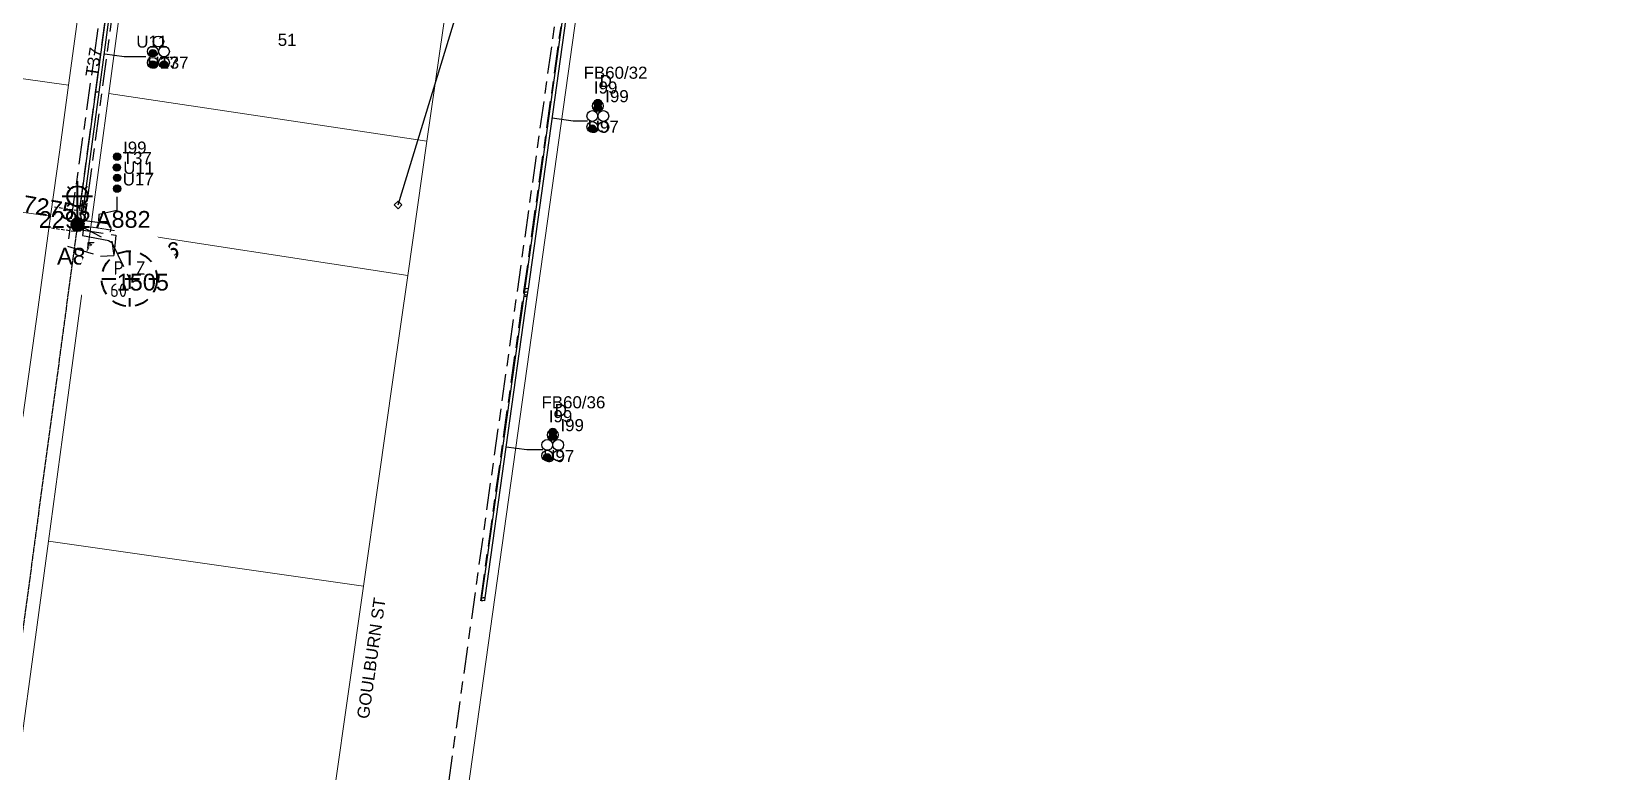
# Model space of a CAD drawing. Header units: metres. Extents: x 307881 to 309377, y 6244646 to 6245709.
# Drawn here: x 308479.1 to 308712, y 6244810.3 to 6244920.5 of the extents above; entities that cross this region are included whole.
import ezdxf
from ezdxf.enums import TextEntityAlignment as Align

# ---------------------------------------------------------------- set-up
doc = ezdxf.new("R2010")
doc.units = ezdxf.units.M
for name, pattern in [('Cable Exist OH', [1, 1, 0]), ('Cable Exist UG', [8.2, 4, -1.2, 1.8, -1.2]), ('Dash', [5, 3, -2]), ('DASHED', [0.75, 0.5, -0.25]), ('HIDDEN', [0.375, 0.25, -0.125]), ('HIDDEN2', [0.1875, 0.125, -0.0625])]:
    doc.linetypes.add(name, pattern=pattern)
doc.layers.get('0').update_dxf_attribs({"color": 6})
for name, color, linetype in [('_User Miscellaneous7', 7, 'Continuous'), ('Duct_SP_EXT', 7, 'Continuous'), ('Equip_HV_EXT', 7, 'Continuous'), ('Equip_LV_EXT', 7, 'Continuous'), ('Equip_SL_EXT', 7, 'Continuous'), ('Equip_SP_SL_EXT', 7, 'Continuous'), ('Mains_HV_EXT', 7, 'Continuous'), ('Mains_LV_EXT', 7, 'Continuous'), ('Mains_SL_EXT', 7, 'Continuous'), ('Services_SP_EXT', 7, 'Continuous'), ('Sub_SP_EXT', 7, 'Continuous'), ('SupportsOH_SP_TR_HV_LV_SL_EXT', 7, 'Continuous'), ('Trench_SP_EXT', 7, 'Continuous')]:
    doc.layers.add(name, color=color, linetype=linetype)
for name, color, linetype, lineweight in [('Cadastre Buildings_SP_EXT', 9, 'Continuous', 5), ('Cadastre Land Parcels_SP_EXT', 9, 'Continuous', 5), ('Cadastre Other Property_SP_EXT', 9, 'HIDDEN', 5), ('Cadastre Roads_SP_EXT', 9, 'Continuous', 5)]:
    doc.layers.add(name, color=color, linetype=linetype, lineweight=lineweight)
doc.layers.add('UNKNOWN_FEATURES', color=1, linetype='DASHED', plot=False)
doc.styles.add('iecARIAL', font='arial.ttf', dxfattribs={"height": 2})
doc.styles.add('IESYMBOL1', font='isocp.shx')
doc.styles.add('POLE_LABEL', font='arial.ttf')
doc.styles.add('SLCP_LABEL', font='arial.ttf', dxfattribs={"height": 3.5})
doc.styles.get("Standard").update_dxf_attribs({"font": 'arial.ttf'})
doc.styles.add('SWITCH_LABEL', font='arial.ttf', dxfattribs={"height": 2.5})

# ---------------------------------------------------------------- blocks, each defined once
blk = doc.blocks.new('SUB_PADMOUNT_EXT')
for points in [[(0, 0), (-3.84, 1.92), (-3.84, -1.92)], [(0, 0), (3.84, 1.92), (3.84, -1.92)]]:
    blk.add_hatch(color=256).paths.add_polyline_path(points)
for p, q in [((3.84, 1.92), (-3.84, -1.92)), ((-3.84, 1.92), (3.84, -1.92))]:
    blk.add_line(p, q)
blk.add_lwpolyline([(-3.84, -1.92), (3.84, -1.92), (3.84, 1.92), (-3.84, 1.92)], close=True)
for tag, height, flags, p in [('ASSET_NUM', 2.5, 8, (2, 2)), ('STREET_CODE', 0.2, 9, (1.5, 0)), ('CONSTRUCTED_VOLTAGE', 0.2, 9, (1.5, -0.2)), ('OPERATING_VOLTAGE', 0.2, 9, (1.5, -0.6)), ('ORIENTATION', 0.2, 9, (1.5, -0.8)), ('OWNED_BY', 0.2, 9, (1.5, -1)), ('OPERATED_BY', 0.2, 9, (1.5, -1.2)), ('SECONDARY_VOLTAGE', 0.2, 9, (1.5, -1.6)), ('STATE', 0.2, 9, (1.5, -1.8)), ('SUBSTATION_TYPE', 0.2, 9, (1.5, -2.2)), ('NO_PHASES', 0.2, 9, (1.5, -0.4)), ('MAINTAINED_BY', 0.2, 9, (1.5, -1.4)), ('PARENT', 0.2, 9, (1.5, -2)), ('USAGE', 0.2, 9, (1.5, -2.4)), ('STREETNAME', 0.2, 9, (1.5, -3)), ('SUBURB', 0.2, 9, (1.5, -3.2)), ('Z', 0.2, 1, (1.5, -3.6)), ('LEGEND', 0.2, 9, (1.5, -2.6)), ('LOCATION', 0.2, 9, (1.5, -2.8)), ('NOTES', 0.2, 9, (1.5, -3.4))]:
    blk.add_attdef(tag, text='', height=height, dxfattribs=dict(flags=flags)).set_placement(p, align=Align.MIDDLE_LEFT)
blk = doc.blocks.new('DUCT_EXT')
blk.add_circle((0, 0.8), 0.8)
at = {"flags": 1}
blk.add_attdef('Z', (0, 0), '', height=0.2, dxfattribs=at)
at = {"flags": 9}
for tag, p in [('DUCT_CODE', (0, 0)), ('XSECT_TYPE', (0, -0.2)), ('STATE', (0, -0.6)), ('FB_REFERENCE', (0, -0.4)), ('NOTES', (0, -0.8))]:
    blk.add_attdef(tag, text='', height=0.2, dxfattribs=at).set_placement(p, align=Align.MIDDLE_LEFT)
blk = doc.blocks.new('SL_LANTERN_EXT')
at = {"lineweight": 40}
for p, q in [((-1.46, 5.68), (-1.06, 5.28)), ((0, 1.97), (0, 6.47)), ((1.46, 5.68), (1.06, 5.28)), ((-2.25, 4.22), (2.25, 4.22)), ((-1.46, 2.76), (-1.06, 3.16)), ((0, 0), (0, 2.72)), ((1.46, 2.76), (1.06, 3.16))]:
    blk.add_line(p, q, dxfattribs=at)
blk.add_circle((0, 4.22), 1.5, dxfattribs=at)
at = {"color": 7, "style": 'iecARIAL', "flags": 8}
blk.add_attdef('ASSET_NUM', (1.5, 1.5), '', height=2.5, dxfattribs=at)
for tag, p, height, flags in [('OPERATING_VOLTAGE', (0.98, -1.65), 0.2, 9), ('ORIENTATION', (0.98, -1.85), 0.2, 9), ('OWNED_BY', (0.98, -2.05), 0.2, 9), ('STATE', (0.98, -2.25), 0.2, 9), ('CONSTRUCTED_VOLTAGE', (0.98, -0.65), 0.2, 9), ('CONTROL_TYPE', (0.98, -0.85), 0.2, 9), ('LANTERN_PURPOSE', (0.98, -1.05), 0.2, 9), ('LANTERN_TYPE', (0.98, -1.25), 0.2, 9), ('NO_PHASES', (0.98, -1.45), 0.2, 9), ('USAGE', (0.98, -2.45), 0.2, 9), ('LNUMBER', (2.18, -3.25), 2.5, 8), ('CEXIST', (0.98, -2.65), 0.2, 9), ('CNEW', (0.98, -2.85), 0.2, 9), ('CNUMBER', (0.98, -3.05), 0.2, 9), ('CREMOVE', (0.98, -3.25), 0.2, 9), ('CREPLACE', (0.98, -3.45), 0.2, 9), ('LKINGHEIGHT', (0.98, -3.65), 0.2, 9), ('LBRACKET', (0.98, -3.85), 0.2, 9), ('LBRACKETVOCAB', (0.98, -4.05), 0.2, 9), ('LCATEGORY', (0.98, -4.25), 0.2, 9), ('LCHARGE1', (0.98, -4.45), 0.2, 9), ('LCHARGE1PERCENT', (0.98, -4.65), 0.2, 9), ('LCHARGE2', (0.98, -4.85), 0.2, 9), ('LCHARGE2PERCENT', (0.98, -5.05), 0.2, 9), ('LCHARGE3', (0.98, -5.25), 0.2, 9), ('LCHARGE3PERCENT', (0.98, -5.45), 0.2, 9), ('LEXIST', (0.98, -5.65), 0.2, 9), ('LLAMP', (0.98, -5.85), 0.2, 9), ('LLAMPVOCAB', (0.98, -6.05), 0.2, 9), ('LMAST', (0.98, -6.25), 0.2, 9), ('LMASTVOCAB', (0.98, -6.45), 0.2, 9), ('LNEW', (0.98, -6.65), 0.2, 9), ('LANTNUMBER', (0.98, -6.85), 0.2, 9), ('STREETNAME', (0.98, -9.25), 0.2, 9), ('SUBURB', (0.98, -9.45), 0.2, 1), ('LOUTREACH', (0.98, -7.25), 0.2, 9), ('LOUTREACHVOCAB', (0.98, -7.45), 0.2, 9), ('LRATECODE', (0.98, -7.65), 0.2, 9), ('LREMOVE', (0.98, -7.85), 0.2, 9), ('LREPLACE', (0.98, -8.05), 0.2, 9), ('LTYPE', (0.98, -8.25), 0.2, 9), ('LTYPEVOCAB', (0.98, -8.45), 0.2, 9), ('LEGEND', (0.98, -8.65), 0.2, 9), ('LOCATION', (0.98, -8.85), 0.2, 9), ('NOTES', (0.98, -9.05), 0.2, 9)]:
    blk.add_attdef(tag, p, '', height=height, dxfattribs=dict(flags=flags))
blk = doc.blocks.new('CCP_EXT')
at = {"flags": 9}
blk.add_attdef('NOTES', text='', height=0.2, dxfattribs=at).set_placement((0, -2), align=Align.MIDDLE_LEFT)
blk.add_wipeout([(0, 0.57), (0.57, 0), (0, -0.57), (-0.57, 0)])
blk.add_lwpolyline([(-0.57, 0), (0, 0.57), (0.57, 0), (0, -0.57), (-0.57, 0)])
at = {"flags": 1}
blk.add_attdef('Z', (0, 0), '', height=0.2, dxfattribs=at)
at = {"flags": 9}
for tag, p in [('CCP_TYPE', (0, 0)), ('CONSTRUCTED_VOLTAGE', (0, -0.2)), ('OPERATING_VOLTAGE', (0, -0.6)), ('ORIENTATION', (0, -0.8)), ('OWNED_BY', (0, -1)), ('STATE', (0, -1.8)), ('NO_PHASES', (0, -0.4)), ('USAGE', (0, -1.2)), ('LEGEND', (0, -1.4)), ('LIFE_SUPPORT', (0, -1.6))]:
    blk.add_attdef(tag, text='', height=0.2, dxfattribs=at).set_placement(p, align=Align.MIDDLE_LEFT)
blk = doc.blocks.new('POLE_EXT')
blk.add_hatch(color=256).paths.add_polyline_path([(-1, 0, 1), (1, 0, 1)])
blk.add_lwpolyline([(-1, 0, 1), (1, 0, 1)], format="xyb", close=True)
for tag, height, flags, p in [('pNumber', 2.5, 8, (-17.84, 2.07)), ('OWNED_BY', 0.2, 9, (1.35, -0.4)), ('SPECIAL_USE', 0.2, 9, (1.35, -0.8)), ('STATE', 0.2, 9, (1.35, -1)), ('cLV', 0.2, 9, (1.35, -1.4)), ('hDepth', 0.2, 9, (1.35, -1.6)), ('hDia', 0.2, 9, (1.35, -1.8)), ('cHV', 0.2, 9, (1.35, -2)), ('PARENT', 0.2, 9, (1.35, -0.6)), ('USAGE', 0.2, 9, (1.35, -1.2)), ('LBRACKET', 0.2, 9, (1.35, -2.2)), ('LExisting', 0.2, 9, (1.35, -2.4)), ('cLinedev', 0.2, 9, (1.35, -3.4)), ('pExisting', 0.2, 9, (1.35, -3.8)), ('pFooting', 0.2, 9, (1.35, -4.4)), ('pNew', 0.2, 9, (1.35, -4.6)), ('LANTNUMBER', 0.2, 9, (1.35, -2.6)), ('LOther', 0.2, 9, (1.35, -2.8)), ('LRemove', 0.2, 9, (1.35, -3)), ('LEGEND', 0.2, 9, (1.35, -3.2)), ('LOCATION', 0.2, 9, (1.35, -3.6)), ('PFNUMBER', 0.2, 9, (1.35, -4)), ('NEWPFNUMBER', 0.2, 9, (1.35, -4.2)), ('pRelocate', 0.2, 9, (1.35, -5)), ('pRemove', 0.2, 9, (1.35, -5.2)), ('pReplace', 0.2, 9, (1.35, -5.4)), ('pStay', 0.2, 9, (1.35, -5.6)), ('pType', 0.2, 9, (1.35, -5.8)), ('cspan', 0.2, 9, (1.35, -6)), ('STREETNAME', 0.2, 9, (1.35, -6.2)), ('SUBURB', 0.2, 9, (1.35, -6.4)), ('OPERATED_BY', 0.2, 9, (1.36, -7.01)), ('NOTES', 0.2, 9, (1.35, -6.6)), ('MAINTAINED_BY', 0.2, 9, (1.36, -6.81))]:
    blk.add_attdef(tag, text='', height=height, dxfattribs=dict(flags=flags)).set_placement(p, align=Align.MIDDLE_LEFT)
at = {"style": 'POLE_LABEL'}
for tag, height, flags, p in [('ASSET_NUM', 2.5, 8, (2, 2)), ('STRUCTURE_PLANT_NUMBER', 0.2, 9, (1.35, 0.03)), ('STREET_CODE', 0.2, 9, (1.35, -0.2))]:
    blk.add_attdef(tag, text='', height=height, dxfattribs=dict(at, flags=flags)).set_placement(p, align=Align.MIDDLE_LEFT)
at = {"flags": 1}
blk.add_attdef('Z', (1.35, -7.33), '', height=0.2, dxfattribs=at)
blk = doc.blocks.new('LV_UG_DFUSE_CLOSED_EXT')
for points in [[(1, 0), (0, 0)], [(5.04, 0.73), (2.16, -0.72)], [(5.05, -0.71), (2.16, 0.72)], [(6.2, 0.01), (7.2, 0.01)]]:
    blk.add_lwpolyline(points)
for centre in [(1.8, 0), (5.4, 0.01)]:
    blk.add_circle(centre, 0.8)
at = {"flags": 9}
for tag, p in [('ACTUAL_STATUS', (0, 0)), ('CONSTRUCTED_VOLTAGE', (0, -0.2)), ('OPERATING_VOLTAGE', (0, -0.6)), ('ORIENTATION', (0, -0.8)), ('STATE', (0, -1)), ('SWITCH_TYPE', (0, -1.2)), ('NO_PHASES', (0, -0.4)), ('USAGE', (0, -1.4)), ('NOTES', (0, -1.6))]:
    blk.add_attdef(tag, text='', height=0.2, dxfattribs=at).set_placement(p, align=Align.MIDDLE_LEFT)
at = {"flags": 1}
blk.add_attdef('Z', (0, 0), '', height=0.2, dxfattribs=at)
blk = doc.blocks.new('SWG_HOLEC_SU_EXT')
blk.add_line((1.8, -2), (5.8, -2))
for points in [[(1, 0), (0, 0)], [(6.6, 0), (7.6, 0)]]:
    blk.add_lwpolyline(points)
for points in [[(1.8, -0.8, 1), (1.8, 0.8, 1)], [(5.8, -0.8, 1), (5.8, 0.8, 1)]]:
    blk.add_lwpolyline(points, format="xyb", close=True)
at = {"style": 'SWITCH_LABEL', "flags": 8}
blk.add_attdef('ASSET_NUM', text='', height=2.5, rotation=179.9544, dxfattribs=at).set_placement((-2.4, 0), align=Align.MIDDLE_LEFT)
at = {"flags": 1}
blk.add_attdef('Z', (0, 0), '', height=0.2, dxfattribs=at)
at = {"flags": 9}
for tag, p in [('ACTUAL_STATUS', (0, -0.4)), ('CONSTRUCTED_VOLTAGE', (0, -0.6)), ('OPERATING_VOLTAGE', (0, -1)), ('ORIENTATION', (0, -1.2)), ('OWNED_BY', (0, -1.4)), ('STATE', (0, -1.8)), ('SWITCH_TYPE', (0, -2)), ('NO_PHASES', (0, -0.8)), ('PARENT', (0, -1.6)), ('USAGE', (0, -2.2)), ('LOCATION', (0, -2.4)), ('STREETNAME', (0, -2.6)), ('SUBURB', (0, -2.8)), ('NOTES', (0, -3))]:
    blk.add_attdef(tag, text='', height=0.2, dxfattribs=at).set_placement(p, align=Align.MIDDLE_LEFT)
at = {"style": 'SWITCH_LABEL', "flags": 9}
blk.add_attdef('STREET_CODE', text='', height=0.2, dxfattribs=at).set_placement((0, -0.2), align=Align.MIDDLE_LEFT)
blk = doc.blocks.new('SWG_HOLEC_SU_NO_EXT')
blk.add_line((1.8, -2), (5.8, -2))
for points in [[(1, 0), (0, 0)], [(6.6, 0), (7.6, 0)]]:
    blk.add_lwpolyline(points)
for points in [[(1.8, -0.8, 1), (1.8, 0.8, 1)], [(5.8, -0.8, 1), (5.8, 0.8, 1)]]:
    blk.add_lwpolyline(points, format="xyb", close=True)
at = {"insert": (5.31, -3.64), "char_height": 1.4, "width": 3.8863, "attachment_point": 1, "rotation": 180}
blk.add_mtext('{\\fArial|b0|i0|c0|p34;N/O}', dxfattribs=at)
at = {"style": 'SWITCH_LABEL', "flags": 8}
blk.add_attdef('ASSET_NUM', text='', height=2.5, rotation=179.9544, dxfattribs=at).set_placement((-2.4, 0), align=Align.MIDDLE_LEFT)
at = {"flags": 1}
blk.add_attdef('Z', (0, 0), '', height=0.2, dxfattribs=at)
at = {"flags": 9}
for tag, p in [('ACTUAL_STATUS', (0, -0.4)), ('CONSTRUCTED_VOLTAGE', (0, -0.6)), ('OPERATING_VOLTAGE', (0, -1)), ('ORIENTATION', (0, -1.2)), ('OWNED_BY', (0, -1.4)), ('STATE', (0, -1.8)), ('SWITCH_TYPE', (0, -2)), ('NO_PHASES', (0, -0.8)), ('PARENT', (0, -1.6)), ('USAGE', (0, -2.2)), ('LOCATION', (0, -2.4)), ('STREETNAME', (0, -2.6)), ('SUBURB', (0, -2.8)), ('NOTES', (0, -3))]:
    blk.add_attdef(tag, text='', height=0.2, dxfattribs=at).set_placement(p, align=Align.MIDDLE_LEFT)
at = {"style": 'SWITCH_LABEL', "flags": 9}
blk.add_attdef('STREET_CODE', text='', height=0.2, dxfattribs=at).set_placement((0, -0.2), align=Align.MIDDLE_LEFT)
blk = doc.blocks.new('CABLE_LARGE_EXT')
h = blk.add_hatch(color=256)
edge = h.paths.add_edge_path()
edge.add_arc((0, 0.55), 0.55, 0, 360)
blk.add_circle((0, 0.55), 0.55)
at = {"flags": 1}
blk.add_attdef('Z', (0, 0), '', height=0.2, dxfattribs=at)
at = {"flags": 9}
for tag, p in [('COND_CODE', (0, 0)), ('STATE', (0, -0.4)), ('XSECT_SIZE', (0, -0.6)), ('FB_REFERENCE', (0, -0.2)), ('NOTES', (0, -0.8))]:
    blk.add_attdef(tag, text='', height=0.2, dxfattribs=at).set_placement(p, align=Align.MIDDLE_LEFT)
blk = doc.blocks.new('SLCP_ZELL_EXT')
blk.add_wipeout([(-0.24, 7.5), (-0.71, 7.47), (-1.17, 7.41), (-1.64, 7.32), (-2.09, 7.21), (-2.54, 7.06), (-2.98, 6.89), (-3.41, 6.69), (-3.82, 6.46), (-4.22, 6.21), (-4.6, 5.93), (-4.96, 5.63), (-5.31, 5.31), (-5.63, 4.96), (-5.93, 4.6), (-6.21, 4.22), (-6.46, 3.82), (-6.69, 3.41), (-6.89, 2.98), (-7.06, 2.54), (-7.21, 2.09), (-7.32, 1.64), (-7.41, 1.17), (-7.47, 0.71), (-7.5, 0.24), (-7.5, -0.24), (-7.47, -0.71), (-7.41, -1.17), (-7.32, -1.64), (-7.21, -2.09), (-7.06, -2.54), (-6.89, -2.98), (-6.69, -3.41), (-6.46, -3.82), (-6.21, -4.22), (-5.93, -4.6), (-5.63, -4.96), (-5.31, -5.31), (-4.96, -5.63), (-4.6, -5.93), (-4.22, -6.21), (-3.82, -6.46), (-3.41, -6.69), (-2.98, -6.89), (-2.54, -7.06), (-2.09, -7.21), (-1.64, -7.32), (-1.17, -7.41), (-0.71, -7.47), (-0.24, -7.5), (0.24, -7.5), (0.71, -7.47), (1.17, -7.41), (1.64, -7.32), (2.09, -7.21), (2.54, -7.06), (2.98, -6.89), (3.41, -6.69), (3.82, -6.46), (4.22, -6.21), (4.6, -5.93), (4.96, -5.63), (5.31, -5.31), (5.63, -4.96), (5.93, -4.6), (6.21, -4.22), (6.46, -3.82), (6.69, -3.41), (6.89, -2.98), (7.06, -2.54), (7.21, -2.09), (7.32, -1.64), (7.41, -1.17), (7.47, -0.71), (7.5, -0.24), (7.5, 0.24), (7.47, 0.71), (7.41, 1.17), (7.32, 1.64), (7.21, 2.09), (7.06, 2.54), (6.89, 2.98), (6.69, 3.41), (6.46, 3.82), (6.21, 4.22), (5.93, 4.6), (5.63, 4.96), (5.31, 5.31), (4.96, 5.63), (4.6, 5.93), (4.22, 6.21), (3.82, 6.46), (3.41, 6.69), (2.98, 6.89), (2.54, 7.06), (2.09, 7.21), (1.64, 7.32), (1.17, 7.41), (0.71, 7.47), (0.24, 7.5)])
at = {"linetype": 'Dash', "lineweight": 40, "ltscale": 0.7}
for p, q in [((0, 4.11), (0, -4.11)), ((-4.11, 0), (4.11, 0))]:
    blk.add_line(p, q, dxfattribs=at)
blk.add_circle((0, 0), 4.11, dxfattribs=at)
at = {"lineweight": 40, "style": 'IESYMBOL1'}
for s, p in [('P', (-1.6, 0)), ('Z', (1.7, 0)), ('60', (-1.61, -3.31))]:
    blk.add_text(s, height=2, dxfattribs=at).set_placement(p, align=Align.BOTTOM_CENTER)
at = {"style": 'SLCP_LABEL'}
for tag, height, flags, p in [('ASSET_NUM', 2.5, 8, (2, 2)), ('STREET_CODE', 0.2, 9, (0, -0.2))]:
    blk.add_attdef(tag, text='', height=height, dxfattribs=dict(at, flags=flags)).set_placement(p, align=Align.MIDDLE_LEFT)
at = {"flags": 1}
blk.add_attdef('Z', (0, 0), '', height=0.2, dxfattribs=at)
at = {"flags": 9}
for tag, p in [('CONSTRUCTED_VOLTAGE', (0, -0.4)), ('CONTROL_TYPE', (0, -0.6)), ('OPERATING_VOLTAGE', (0, -1)), ('ORIENTATION', (0, -1.2)), ('OWNED_BY', (0, -1.4)), ('STATE', (0, -2)), ('NO_PHASES', (0, -0.8)), ('USAGE', (0, -1.6)), ('LOCATION', (0, -1.8)), ('NOTES', (0, -2.2))]:
    blk.add_attdef(tag, text='', height=0.2, dxfattribs=at).set_placement(p, align=Align.MIDDLE_LEFT)

msp = doc.modelspace()

# ---------------------------------------------------------------- linework, layer by layer
at = {"layer": '_User Miscellaneous7'}
for points in [[(308496.15, 6244916.72), (308492.97, 6244916.72), (308490.07, 6244917.13)], [(308561.93, 6244907.12), (308559.79, 6244907.12), (308556.69, 6244907.56)], [(308491.87, 6244895.89), (308491.87, 6244893.83), (308489.18, 6244893.24), (308489.14, 6244892.29)], [(308555.29, 6244858.18), (308552.88, 6244858.18), (308549.84, 6244858.59)]]:
    msp.add_lwpolyline(points, dxfattribs=at)
at = {"layer": 'Cadastre Buildings_SP_EXT', "linetype": 'Continuous'}
for points in [[(308487.44, 6244932.67), (308459.15, 6244936.67), (308440.14, 6244939.36), (308438.75, 6244929.29), (308437.36, 6244919.16), (308484.65, 6244912.47), (308486.07, 6244922.65), (308487.44, 6244932.67)], [(308484.65, 6244912.47), (308437.36, 6244919.16), (308436.01, 6244909.41), (308434.66, 6244899.51), (308482, 6244892.97), (308483.36, 6244902.86), (308484.65, 6244912.47)], [(308482, 6244892.97), (308434.66, 6244899.51), (308432.82, 6244886.22), (308430.6, 6244869.99), (308477.88, 6244863.08), (308480.15, 6244879.46), (308482, 6244892.97)]]:
    msp.add_lwpolyline(points, close=True, dxfattribs=at)
at = {"layer": 'Cadastre Land Parcels_SP_EXT', "linetype": 'Continuous'}
for points in [[(308681.22, 6244926.63), (308660.01, 6244929.57), (308563.08, 6244943.03), (308535.98, 6244749.34), (308530.51, 6244710.25), (308529.31, 6244701.7), (308585.27, 6244693.64), (308608.75, 6244690.28), (308603.31, 6244671.36), (308713.83, 6244654.76), (308779.42, 6244645.6), (308798.54, 6244661.76), (308851.74, 6244725.26), (308875.46, 6244755.92), (308901.6, 6244789.72), (308919.13, 6244815.5), (308958.28, 6244887.29), (308950.38, 6244888.33), (308956.13, 6244909.41), (308943.53, 6244899.64), (308929.82, 6244891.26), (308681.22, 6244926.63)], [(308541.08, 6244925.47), (308493.51, 6244932.48), (308490.65, 6244911.25), (308538.02, 6244904.15), (308541.08, 6244925.47)]]:
    msp.add_lwpolyline(points, close=True, dxfattribs=at)
at = {"layer": 'Cadastre Other Property_SP_EXT', "linetype": 'HIDDEN2'}
msp.add_lwpolyline([(308487.97, 6244891.38), (308487.6, 6244888.68), (308492.15, 6244887.99), (308492.5, 6244890.69), (308487.97, 6244891.38)], close=True, dxfattribs=at)
at = {"layer": 'Duct_SP_EXT'}
for p, q in [((308488.73, 6244911.51), (308491.59, 6244932.74)), ((308489.2, 6244911.45), (308492.07, 6244932.68)), ((308558.23, 6244922.46), (308552.61, 6244882.25)), ((308558.71, 6244922.4), (308553.08, 6244882.18)), ((308486.34, 6244893.83), (308488.73, 6244911.51)), ((308486.82, 6244893.77), (308489.2, 6244911.45)), ((308488.73, 6244911.51), (308488.96, 6244911.48)), ((308489.2, 6244911.45), (308488.96, 6244911.48)), ((308486.34, 6244893.83), (308486.58, 6244893.8)), ((308486.82, 6244893.77), (308486.58, 6244893.8)), ((308552.48, 6244881.32), (308552.44, 6244881.07)), ((308552.53, 6244881.71), (308552.48, 6244881.32)), ((308552.48, 6244881.32), (308552.71, 6244881.29)), ((308552.61, 6244882.25), (308552.53, 6244881.73)), ((308552.53, 6244881.73), (308552.77, 6244881.69)), ((308552.53, 6244881.71), (308552.77, 6244881.68)), ((308552.61, 6244882.25), (308552.84, 6244882.22)), ((308552.95, 6244881.25), (308552.71, 6244881.29)), ((308553.01, 6244881.66), (308552.77, 6244881.69)), ((308553.01, 6244881.64), (308552.77, 6244881.68)), ((308553.08, 6244882.18), (308552.84, 6244882.22)), ((308552.95, 6244881.25), (308552.92, 6244881.01)), ((308553.01, 6244881.64), (308552.95, 6244881.25)), ((308553.08, 6244882.18), (308553.01, 6244881.66)), ((308552.44, 6244881.07), (308546.17, 6244836.22)), ((308552.92, 6244881.01), (308546.64, 6244836.15)), ((308552.44, 6244881.07), (308552.68, 6244881.04)), ((308552.92, 6244881.01), (308552.68, 6244881.04)), ((308546.17, 6244836.22), (308546.11, 6244835.78)), ((308546.11, 6244835.78), (308546.35, 6244835.75)), ((308546.17, 6244836.22), (308546.41, 6244836.18)), ((308546.58, 6244835.71), (308546.35, 6244835.75)), ((308546.64, 6244836.15), (308546.41, 6244836.18)), ((308546.64, 6244836.15), (308546.58, 6244835.71))]:
    msp.add_line(p, q, dxfattribs=at)
at = {"layer": 'Mains_SL_EXT', "linetype": 'Cable Exist UG'}
for points in [[(308552.47, 6244881.79), (308558.25, 6244923.11)], [(308546.03, 6244835.74), (308552.47, 6244881.79)]]:
    msp.add_lwpolyline(points, dxfattribs=at)
at = {"layer": 'Trench_SP_EXT', "linetype": 'Cable Exist UG'}
for points in [[(308490.72, 6244889.32), (308490.9, 6244890.61), (308490.99, 6244891.27), (308490.99, 6244891.27, 0.295472), (308490.45, 6244891.83), (308490.45, 6244891.83), (308487.1, 6244892.29), (308487.1, 6244892.29, -0.419406), (308486.48, 6244893.01), (308486.48, 6244893.01), (308486.77, 6244895.11), (308486.8, 6244895.38)], [(308485.99, 6244891.73), (308486.06, 6244892.23), (308486.06, 6244892.23, -0.347605), (308486.67, 6244892.42), (308486.67, 6244892.42), (308486.95, 6244892.32)]]:
    msp.add_lwpolyline(points, format="xyb", dxfattribs=at)
at = {"layer": 'UNKNOWN_FEATURES'}
for points in [[(308482.55, 6244894.36), (308486.01, 6244893.88)], [(308485.57, 6244890.71), (308482.11, 6244891.19)], [(308487.14, 6244885.27), (308487.61, 6244888.74)], [(308488.63, 6244885.07), (308489.1, 6244888.54)]]:
    msp.add_lwpolyline(points, dxfattribs=at)

# ---------------------------------------------------------------- block references
at = {"layer": '_User Miscellaneous7'}
for name, p in [('DUCT_EXT', (308498.04, 6244918.2)), ('DUCT_EXT', (308497.2, 6244916.7)), ('DUCT_EXT', (308497.2, 6244915.03)), ('CABLE_LARGE_EXT', (308497.2, 6244916.7)), ('CABLE_LARGE_EXT', (308497.2, 6244915.03)), ('DUCT_EXT', (308498.88, 6244916.7)), ('DUCT_EXT', (308498.88, 6244915.03)), ('CABLE_LARGE_EXT', (308498.88, 6244915.03)), ('DUCT_EXT', (308563.47, 6244908.58)), ('CABLE_LARGE_EXT', (308563.46, 6244909.28)), ('CABLE_LARGE_EXT', (308563.47, 6244908.58)), ('DUCT_EXT', (308562.65, 6244907.1)), ('DUCT_EXT', (308562.65, 6244905.47)), ('DUCT_EXT', (308564.28, 6244905.46)), ('DUCT_EXT', (308564.29, 6244907.1)), ('CABLE_LARGE_EXT', (308562.65, 6244905.47)), ('CABLE_LARGE_EXT', (308491.89, 6244901.29)), ('CABLE_LARGE_EXT', (308491.86, 6244899.68)), ('CABLE_LARGE_EXT', (308491.89, 6244898.15)), ('CABLE_LARGE_EXT', (308491.89, 6244896.54)), ('DUCT_EXT', (308556.76, 6244859.62)), ('CABLE_LARGE_EXT', (308556.76, 6244860.32)), ('CABLE_LARGE_EXT', (308556.76, 6244859.62)), ('DUCT_EXT', (308555.93, 6244858.14)), ('DUCT_EXT', (308555.94, 6244856.53)), ('DUCT_EXT', (308557.57, 6244858.13)), ('DUCT_EXT', (308557.57, 6244856.53)), ('CABLE_LARGE_EXT', (308555.94, 6244856.53))]:
    msp.add_blockref(name, p, dxfattribs=at)
at = {"layer": 'Equip_SP_SL_EXT'}
ref = msp.add_blockref('SL_LANTERN_EXT', (308485.99, 6244891.74), dxfattribs=at)
ref.add_attrib('ASSET_NUM', '72753', dxfattribs={"layer": '0', "height": 2.5, "rotation": 350.1749, "style": 'iecARIAL'}).set_placement((308487.49, 6244893.24), align=Align.MIDDLE_RIGHT)
at = {"layer": 'Sub_SP_EXT'}
ref = msp.add_blockref('SUB_PADMOUNT_EXT', (308491.4, 6244887.11), dxfattribs=at)
ref.add_attrib('ASSET_NUM', '7346', dxfattribs={"layer": '0', "height": 2.5}).set_placement((308493.4, 6244887.86), align=Align.MIDDLE_LEFT)
at = {"layer": 'SupportsOH_SP_TR_HV_LV_SL_EXT'}
ref = msp.add_blockref('POLE_EXT', (308485.99, 6244891.74), dxfattribs=at)
ref.add_attrib('ASSET_NUM', '2292', dxfattribs={"layer": '0', "height": 2.5, "style": 'POLE_LABEL'}).set_placement((308487.99, 6244892.49), align=Align.MIDDLE_RIGHT)

# ---------------------------------------------------------------- texts
at = {"layer": '_User Miscellaneous7'}
for s, p in [('U11', (308494.75, 6244918.08)), ('U17', (308496.42, 6244914.95)), ('T37', (308498.2, 6244914.95)), ('FB60/32', (308561.35, 6244913.45)), ('D', (308563.75, 6244912.21)), ('I99', (308562.88, 6244911.24)), ('I99', (308564.57, 6244909.95)), ('U97', (308561.96, 6244905.4)), ('T37', (308492.73, 6244900.74)), ('I99', (308492.78, 6244902.29)), ('U11', (308492.81, 6244899.28)), ('U17', (308492.73, 6244897.56)), ('FB60/36', (308555.08, 6244864.38)), ('D', (308557.05, 6244863.21)), ('I99', (308556.17, 6244862.3)), ('I99', (308557.9, 6244860.98)), ('U97', (308555.34, 6244856.38))]:
    msp.add_text(s, height=1.8, dxfattribs=at).set_placement(p)
msp.add_text('T37', height=1.8, rotation=81.2342, dxfattribs=at).set_placement((308488.94, 6244913.65))
at = {"layer": 'Cadastre Land Parcels_SP_EXT'}
msp.add_text('51', height=1.8, dxfattribs=at).set_placement((308515.81, 6244918.34))
at = {"layer": 'Cadastre Roads_SP_EXT'}
msp.add_text('GOULBURN ST', height=1.8, rotation=81.9657, dxfattribs=at).set_placement((308529.36, 6244818.06))

# ---------------------------------------------------------------- next in the draw order: block references
at = {"layer": 'Services_SP_EXT'}
for p in [(308533.73, 6244894.67), (308496.4, 6244887.21)]:
    msp.add_blockref('CCP_EXT', p, dxfattribs=at)

# ---------------------------------------------------------------- next in the draw order: block references
for p in [(308533.73, 6244894.67), (308496.4, 6244887.21)]:
    msp.add_blockref('CCP_EXT', p, dxfattribs=at)

# ---------------------------------------------------------------- next in the draw order: linework, layer by layer
at = {"layer": 'Cadastre Buildings_SP_EXT', "linetype": 'Continuous'}
for points in [[(308538.02, 6244904.15), (308490.65, 6244911.25), (308487.97, 6244891.38), (308535.16, 6244884.16), (308538.02, 6244904.15)], [(308535.16, 6244884.16), (308487.97, 6244891.38), (308483.75, 6244860.09), (308481.66, 6244844.61), (308528.56, 6244837.89), (308530.81, 6244853.6), (308533.01, 6244868.97), (308535.16, 6244884.16)]]:
    msp.add_lwpolyline(points, close=True, dxfattribs=at)
at = {"layer": 'Cadastre Roads_SP_EXT', "linetype": 'Continuous'}
msp.add_lwpolyline([(308477.46, 6244813.45), (308479.58, 6244829.23), (308481.66, 6244844.61), (308483.75, 6244860.09), (308487.97, 6244891.38), (308490.65, 6244911.25), (308493.51, 6244932.48), (308495.73, 6244948.99), (308499.98, 6244951.56), (308499.98, 6244951.56), (308493.21, 6244952.36), (308488.39, 6244952.92), (308489.95, 6244949.55), (308487.44, 6244932.67), (308486.07, 6244922.65), (308484.65, 6244912.47), (308483.36, 6244902.86), (308482, 6244892.97), (308480.15, 6244879.46), (308477.88, 6244863.08)], dxfattribs=at)
msp.add_lwpolyline([(308535.98, 6244749.34), (308563.08, 6244943.03), (308554.46, 6244940.19), (308542.59, 6244936.29), (308541.08, 6244925.47), (308538.02, 6244904.15), (308535.16, 6244884.16), (308533.01, 6244868.97), (308530.81, 6244853.6), (308528.56, 6244837.89), (308526.41, 6244822.59), (308524.17, 6244806.87), (308523.82, 6244804.53), (308521.65, 6244789.21), (308519.51, 6244774.17), (308518.79, 6244769.1), (308517.35, 6244758.89), (308515.92, 6244748.93), (308515.19, 6244743.85), (308510.86, 6244713.59), (308519.06, 6244712.2), (308530.51, 6244710.25), (308535.98, 6244749.34)], close=True, dxfattribs=at)
at = {"layer": 'Mains_HV_EXT', "linetype": 'Cable Exist UG'}
msp.add_lwpolyline([(308566.81, 6244989.47), (308564.88, 6244975.28), (308564.38, 6244971.95), (308564.38, 6244971.95), (308563.18, 6244963.43), (308559.95, 6244942.56), (308559.95, 6244942.56), (308532.99, 6244749.72), (308531.55, 6244739.37), (308530.68, 6244738.43), (308519.98, 6244740.03), (308519.66, 6244739.86), (308519.66, 6244739.86), (308515.98, 6244713.62), (308515.35, 6244711.05), (308515.35, 6244711.05), (308513.71, 6244705.91), (308511.19, 6244703.99), (308510.16, 6244703.27)], dxfattribs=at)
at = {"layer": 'Services_SP_EXT'}
for points in [[(308533.73, 6244894.67), (308543.05, 6244925.27)], [(308496.4, 6244887.21), (308491.4, 6244887.11)]]:
    msp.add_lwpolyline(points, dxfattribs=at)

# ---------------------------------------------------------------- next in the draw order: block references
at = {"layer": 'Equip_HV_EXT'}
ref = msp.add_blockref('SWG_HOLEC_SU_NO_EXT', (308491.13, 6244889.26), dxfattribs=dict(at, rotation=348.3663662518147))
ref.add_attrib('ASSET_NUM', 'A882', dxfattribs={"layer": '0', "height": 2.5, "style": 'SWITCH_LABEL'}).set_placement((308488.73, 6244890.51), align=Align.BOTTOM_LEFT)
ref = msp.add_blockref('SWG_HOLEC_SU_EXT', (308489.42, 6244887.03), dxfattribs=dict(at, rotation=343.7758700760854))
ref.add_attrib('ASSET_NUM', 'A881', dxfattribs={"layer": '0', "height": 2.5, "style": 'SWITCH_LABEL'}).set_placement((308487.02, 6244888.28), align=Align.TOP_CENTER)
at = {"layer": 'Equip_LV_EXT'}
msp.add_blockref('LV_UG_DFUSE_CLOSED_EXT', (308491.4, 6244888.11), dxfattribs=at)

# ---------------------------------------------------------------- next in the draw order: texts
at = {"layer": 'Cadastre Other Property_SP_EXT'}
msp.add_text('063489', height=1.8, dxfattribs=at).set_placement((308492.62, 6244886.46))

# ---------------------------------------------------------------- next in the draw order: block references
at = {"layer": 'Equip_SL_EXT'}
ref = msp.add_blockref('SLCP_ZELL_EXT', (308493.72, 6244883.67), dxfattribs=at)
ref.add_attrib('ASSET_NUM', '1505', dxfattribs={"layer": '0', "height": 2.5, "style": 'SLCP_LABEL'}).set_placement((308495.72, 6244884.42), align=Align.TOP_CENTER)

# ---------------------------------------------------------------- next in the draw order: linework, layer by layer
at = {"layer": 'Mains_HV_EXT', "linetype": 'Cable Exist UG'}
for points in [[(308464.97, 6244973.82), (308495.87, 6244969.65), (308484.5, 6244888.54), (308489.42, 6244887.03)], [(308499.83, 6244968.97), (308497.45, 6244969.25), (308494.6, 6244948.85), (308486.76, 6244890.12), (308491.13, 6244889.26)], [(308491.13, 6244889.26), (308491.4, 6244887.11)], [(308489.42, 6244887.03), (308491.4, 6244887.11)]]:
    msp.add_lwpolyline(points, dxfattribs=at)
at = {"layer": 'Mains_LV_EXT', "linetype": 'Cable Exist UG'}
msp.add_lwpolyline([(308491.22, 6244930.54), (308485.89, 6244891.07), (308491.72, 6244890.16), (308491.4, 6244887.11)], dxfattribs=at)
at = {"layer": 'Mains_SL_EXT', "linetype": 'Cable Exist OH'}
msp.add_lwpolyline([(308485.99, 6244891.74), (308477.6, 6244829.57)], dxfattribs=at)
at = {"layer": 'Mains_SL_EXT', "linetype": 'Cable Exist UG'}
msp.add_lwpolyline([(308485.99, 6244891.74), (308491.12, 6244889.08), (308493.72, 6244883.67)], dxfattribs=at)

doc.saveas('drawing.dxf')
